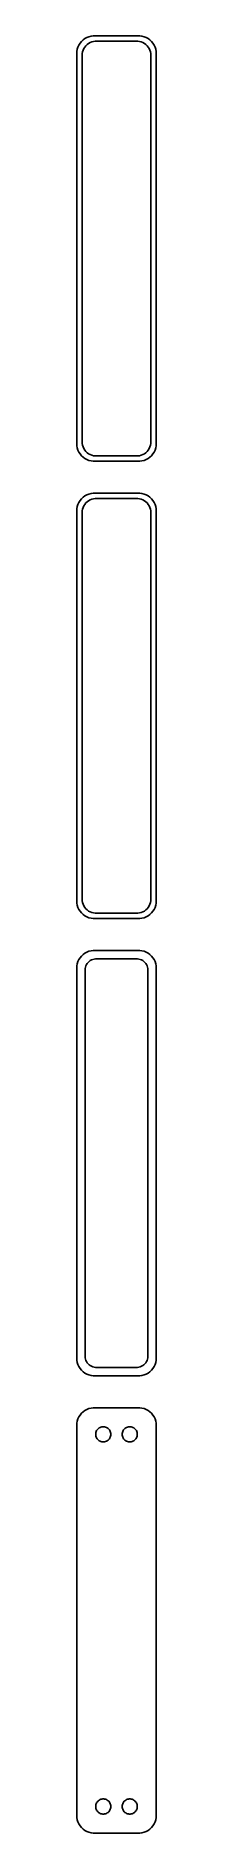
# Model space of a CAD drawing. Header units: metres. Extents: x -11 to 11, y 456 to 963.
import ezdxf

# ---------------------------------------------------------------- set-up
doc = ezdxf.new("R2010")
doc.units = ezdxf.units.M

msp = doc.modelspace()

# ---------------------------------------------------------------- linework, layer by layer
for p, q in [((-11.2106, 958.627), (-11.25, 958)), ((-11.0929, 959.243), (-11.2106, 958.627)), ((-10.8989, 959.841), (-11.0929, 959.243)), ((-10.6315, 960.409), (-10.8989, 959.841)), ((-10.2951, 960.939), (-10.6315, 960.409)), ((-9.89484, 961.423), (-10.2951, 960.939)), ((-9.43712, 961.853), (-9.89484, 961.423)), ((-9.71844, 958.001), (-9.62433, 958.495)), ((-9.62433, 958.495), (-9.4691, 958.972)), ((-9.4691, 958.972), (-9.25522, 959.427)), ((-8.92912, 962.222), (-9.43712, 961.853)), ((-9.25522, 959.427), (-8.98605, 959.851)), ((-8.98605, 959.851), (-8.66586, 960.238)), ((-8.37889, 962.524), (-8.92912, 962.222)), ((-8.66586, 960.238), (-8.29968, 960.582)), ((-7.79507, 962.755), (-8.37889, 962.524)), ((-8.29968, 960.582), (-7.8933, 960.877)), ((-7.8933, 960.877), (-7.45311, 961.119)), ((-7.1869, 962.911), (-7.79507, 962.755)), ((-7.45311, 961.119), (-6.98605, 961.304)), ((-6.56395, 962.99), (-7.1869, 962.911)), ((-6.98605, 961.304), (-6.49951, 961.429)), ((6.56395, 962.99), (-6.56395, 962.99)), ((-6.49951, 961.429), (-6.00116, 961.492)), ((-6.00116, 961.492), (6.00116, 961.492)), ((6.00116, 961.492), (6.49951, 961.429)), ((6.49951, 961.429), (6.98605, 961.304)), ((7.1869, 962.911), (6.56395, 962.99)), ((6.98605, 961.304), (7.45311, 961.119)), ((7.79507, 962.755), (7.1869, 962.911)), ((7.45311, 961.119), (7.8933, 960.877)), ((8.37889, 962.524), (7.79507, 962.755)), ((7.8933, 960.877), (8.29968, 960.582)), ((8.29968, 960.582), (8.66586, 960.238)), ((8.92912, 962.222), (8.37889, 962.524)), ((8.66586, 960.238), (8.98605, 959.851)), ((9.43712, 961.853), (8.92912, 962.222)), ((8.98605, 959.851), (9.25522, 959.427)), ((9.25522, 959.427), (9.4691, 958.972)), ((9.89484, 961.423), (9.43712, 961.853)), ((9.4691, 958.972), (9.62433, 958.495)), ((9.62433, 958.495), (9.71844, 958.001)), ((10.2951, 960.939), (9.89484, 961.423)), ((10.6315, 960.409), (10.2951, 960.939)), ((10.8989, 959.841), (10.6315, 960.409)), ((11.0929, 959.243), (10.8989, 959.841)), ((11.2106, 958.627), (11.0929, 959.243)), ((11.25, 958), (11.2106, 958.627)), ((-11.25, 958), (-11.25, 848)), ((-9.75, 957.5), (-9.71844, 958.001)), ((-9.75, 848.5), (-9.75, 957.5)), ((9.71844, 958.001), (9.75, 957.5)), ((9.75, 957.5), (9.75, 848.5)), ((11.25, 848), (11.25, 958)), ((-11.25, 848), (-11.2106, 847.373)), ((-11.2106, 847.373), (-11.0929, 846.757)), ((-11.0929, 846.757), (-10.8989, 846.159)), ((-9.71844, 847.999), (-9.75, 848.5)), ((-9.62433, 847.505), (-9.71844, 847.999)), ((-9.4691, 847.028), (-9.62433, 847.505)), ((-9.25522, 846.573), (-9.4691, 847.028)), ((9.4691, 847.028), (9.25522, 846.573)), ((9.62433, 847.505), (9.4691, 847.028)), ((9.71844, 847.999), (9.62433, 847.505)), ((9.75, 848.5), (9.71844, 847.999)), ((10.8989, 846.159), (11.0929, 846.757)), ((11.0929, 846.757), (11.2106, 847.373)), ((11.2106, 847.373), (11.25, 848)), ((-10.8989, 846.159), (-10.6315, 845.591)), ((-10.6315, 845.591), (-10.2951, 845.061)), ((-10.2951, 845.061), (-9.89484, 844.577)), ((-9.89484, 844.577), (-9.43712, 844.147)), ((-9.43712, 844.147), (-8.92912, 843.778)), ((-8.98605, 846.149), (-9.25522, 846.573)), ((-8.66586, 845.762), (-8.98605, 846.149)), ((-8.92912, 843.778), (-8.37889, 843.476)), ((-8.29968, 845.418), (-8.66586, 845.762)), ((-8.37889, 843.476), (-7.79507, 843.245)), ((-7.8933, 845.123), (-8.29968, 845.418)), ((-7.45311, 844.881), (-7.8933, 845.123)), ((-7.79507, 843.245), (-7.1869, 843.089)), ((-6.98605, 844.696), (-7.45311, 844.881)), ((-7.1869, 843.089), (-6.56395, 843.01)), ((-6.49951, 844.571), (-6.98605, 844.696)), ((-6.56395, 843.01), (6.56395, 843.01)), ((-6.00116, 844.508), (-6.49951, 844.571)), ((6.00116, 844.508), (-6.00116, 844.508)), ((6.49951, 844.571), (6.00116, 844.508)), ((6.98605, 844.696), (6.49951, 844.571)), ((6.56395, 843.01), (7.1869, 843.089)), ((7.45311, 844.881), (6.98605, 844.696)), ((7.1869, 843.089), (7.79507, 843.245)), ((7.8933, 845.123), (7.45311, 844.881)), ((7.79507, 843.245), (8.37889, 843.476)), ((8.29968, 845.418), (7.8933, 845.123)), ((8.66586, 845.762), (8.29968, 845.418)), ((8.37889, 843.476), (8.92912, 843.778)), ((8.98605, 846.149), (8.66586, 845.762)), ((8.92912, 843.778), (9.43712, 844.147)), ((9.25522, 846.573), (8.98605, 846.149)), ((9.43712, 844.147), (9.89484, 844.577)), ((9.89484, 844.577), (10.2951, 845.061)), ((10.2951, 845.061), (10.6315, 845.591)), ((10.6315, 845.591), (10.8989, 846.159)), ((-10.2951, 831.939), (-10.6315, 831.409)), ((-9.89484, 832.423), (-10.2951, 831.939)), ((-9.43712, 832.853), (-9.89484, 832.423)), ((-8.92912, 833.222), (-9.43712, 832.853)), ((-8.37889, 833.524), (-8.92912, 833.222)), ((-8.66586, 831.238), (-8.29968, 831.582)), ((-7.79507, 833.755), (-8.37889, 833.524)), ((-8.29968, 831.582), (-7.8933, 831.877)), ((-7.8933, 831.877), (-7.45311, 832.119)), ((-7.1869, 833.911), (-7.79507, 833.755)), ((-7.45311, 832.119), (-6.98605, 832.304)), ((-6.56395, 833.99), (-7.1869, 833.911)), ((-6.98605, 832.304), (-6.49951, 832.429)), ((6.56395, 833.99), (-6.56395, 833.99)), ((-6.49951, 832.429), (-6.00116, 832.492)), ((-6.00116, 832.492), (6.00116, 832.492)), ((6.00116, 832.492), (6.49951, 832.429)), ((6.49951, 832.429), (6.98605, 832.304)), ((7.1869, 833.911), (6.56395, 833.99)), ((6.98605, 832.304), (7.45311, 832.119)), ((7.79507, 833.755), (7.1869, 833.911)), ((7.45311, 832.119), (7.8933, 831.877)), ((8.37889, 833.524), (7.79507, 833.755)), ((7.8933, 831.877), (8.29968, 831.582)), ((8.29968, 831.582), (8.66586, 831.238)), ((8.92912, 833.222), (8.37889, 833.524)), ((9.43712, 832.853), (8.92912, 833.222)), ((9.89484, 832.423), (9.43712, 832.853)), ((10.2951, 831.939), (9.89484, 832.423)), ((10.6315, 831.409), (10.2951, 831.939)), ((-11.2106, 829.627), (-11.25, 829)), ((-11.25, 829), (-11.25, 719)), ((-11.0929, 830.243), (-11.2106, 829.627)), ((-10.8989, 830.841), (-11.0929, 830.243)), ((-10.6315, 831.409), (-10.8989, 830.841)), ((-9.75, 828.5), (-9.71844, 829.001)), ((-9.75, 719.5), (-9.75, 828.5)), ((-9.71844, 829.001), (-9.62433, 829.495)), ((-9.62433, 829.495), (-9.4691, 829.972)), ((-9.4691, 829.972), (-9.25522, 830.427)), ((-9.25522, 830.427), (-8.98605, 830.851)), ((-8.98605, 830.851), (-8.66586, 831.238)), ((8.66586, 831.238), (8.98605, 830.851)), ((8.98605, 830.851), (9.25522, 830.427)), ((9.25522, 830.427), (9.4691, 829.972)), ((9.4691, 829.972), (9.62433, 829.495)), ((9.62433, 829.495), (9.71844, 829.001)), ((9.71844, 829.001), (9.75, 828.5)), ((9.75, 828.5), (9.75, 719.5)), ((10.8989, 830.841), (10.6315, 831.409)), ((11.0929, 830.243), (10.8989, 830.841)), ((11.2106, 829.627), (11.0929, 830.243)), ((11.25, 829), (11.2106, 829.627)), ((11.25, 719), (11.25, 829)), ((-11.25, 719), (-11.2106, 718.373)), ((-11.2106, 718.373), (-11.0929, 717.757)), ((-11.0929, 717.757), (-10.8989, 717.159)), ((-10.8989, 717.159), (-10.6315, 716.591)), ((-10.6315, 716.591), (-10.2951, 716.061)), ((-10.2951, 716.061), (-9.89484, 715.577)), ((-9.89484, 715.577), (-9.43712, 715.147)), ((-9.71844, 718.999), (-9.75, 719.5)), ((-9.62433, 718.505), (-9.71844, 718.999)), ((-9.4691, 718.028), (-9.62433, 718.505)), ((-9.25522, 717.573), (-9.4691, 718.028)), ((-9.43712, 715.147), (-8.92912, 714.778)), ((-8.98605, 717.149), (-9.25522, 717.573)), ((-8.66586, 716.762), (-8.98605, 717.149)), ((-8.29968, 716.418), (-8.66586, 716.762)), ((-7.8933, 716.123), (-8.29968, 716.418)), ((-7.45311, 715.881), (-7.8933, 716.123)), ((-6.98605, 715.696), (-7.45311, 715.881)), ((-6.49951, 715.571), (-6.98605, 715.696)), ((-6.00116, 715.508), (-6.49951, 715.571)), ((6.00116, 715.508), (-6.00116, 715.508)), ((6.49951, 715.571), (6.00116, 715.508)), ((6.98605, 715.696), (6.49951, 715.571)), ((7.45311, 715.881), (6.98605, 715.696)), ((7.8933, 716.123), (7.45311, 715.881)), ((8.29968, 716.418), (7.8933, 716.123)), ((8.66586, 716.762), (8.29968, 716.418)), ((8.98605, 717.149), (8.66586, 716.762)), ((8.92912, 714.778), (9.43712, 715.147)), ((9.25522, 717.573), (8.98605, 717.149)), ((9.4691, 718.028), (9.25522, 717.573)), ((9.43712, 715.147), (9.89484, 715.577)), ((9.62433, 718.505), (9.4691, 718.028)), ((9.71844, 718.999), (9.62433, 718.505)), ((9.75, 719.5), (9.71844, 718.999)), ((9.89484, 715.577), (10.2951, 716.061)), ((10.2951, 716.061), (10.6315, 716.591)), ((10.6315, 716.591), (10.8989, 717.159)), ((10.8989, 717.159), (11.0929, 717.757)), ((11.0929, 717.757), (11.2106, 718.373)), ((11.2106, 718.373), (11.25, 719)), ((-8.92912, 714.778), (-8.37889, 714.476)), ((-8.37889, 714.476), (-7.79507, 714.245)), ((-7.79507, 714.245), (-7.1869, 714.089)), ((-7.1869, 714.089), (-6.56395, 714.01)), ((-6.56395, 714.01), (6.56395, 714.01)), ((6.56395, 714.01), (7.1869, 714.089)), ((7.1869, 714.089), (7.79507, 714.245)), ((7.79507, 714.245), (8.37889, 714.476)), ((8.37889, 714.476), (8.92912, 714.778)), ((-7.79507, 704.755), (-8.37889, 704.524)), ((-7.1869, 704.911), (-7.79507, 704.755)), ((-6.56395, 704.99), (-7.1869, 704.911)), ((6.56395, 704.99), (-6.56395, 704.99)), ((7.1869, 704.911), (6.56395, 704.99)), ((7.79507, 704.755), (7.1869, 704.911)), ((8.37889, 704.524), (7.79507, 704.755)), ((-11.2106, 700.627), (-11.25, 700)), ((-11.25, 700), (-11.25, 590)), ((-11.0929, 701.243), (-11.2106, 700.627)), ((-10.8989, 701.841), (-11.0929, 701.243)), ((-10.6315, 702.409), (-10.8989, 701.841)), ((-10.2951, 702.939), (-10.6315, 702.409)), ((-9.89484, 703.423), (-10.2951, 702.939)), ((-9.43712, 703.853), (-9.89484, 703.423)), ((-8.92912, 704.222), (-9.43712, 703.853)), ((-8.37889, 704.524), (-8.92912, 704.222)), ((-8.86292, 699.5), (-8.83836, 699.89)), ((-8.83836, 699.89), (-8.76512, 700.274)), ((-8.76512, 700.274), (-8.64432, 700.646)), ((-8.64432, 700.646), (-8.47786, 701)), ((-8.47786, 701), (-8.2684, 701.33)), ((-8.2684, 701.33), (-8.01921, 701.631)), ((-8.01921, 701.631), (-7.73424, 701.899)), ((-7.73424, 701.899), (-7.41798, 702.128)), ((-7.41798, 702.128), (-7.07541, 702.317)), ((-7.07541, 702.317), (-6.71194, 702.461)), ((-6.71194, 702.461), (-6.3333, 702.558)), ((-6.3333, 702.558), (-5.94545, 702.607)), ((-5.94545, 702.607), (5.94545, 702.607)), ((5.94545, 702.607), (6.3333, 702.558)), ((6.3333, 702.558), (6.71194, 702.461)), ((6.71194, 702.461), (7.07541, 702.317)), ((7.07541, 702.317), (7.41798, 702.128)), ((7.41798, 702.128), (7.73424, 701.899)), ((7.73424, 701.899), (8.01921, 701.631)), ((8.01921, 701.631), (8.2684, 701.33)), ((8.2684, 701.33), (8.47786, 701)), ((8.92912, 704.222), (8.37889, 704.524)), ((8.47786, 701), (8.64432, 700.646)), ((8.64432, 700.646), (8.76512, 700.274)), ((8.76512, 700.274), (8.83836, 699.89)), ((8.83836, 699.89), (8.86292, 699.5)), ((9.43712, 703.853), (8.92912, 704.222)), ((9.89484, 703.423), (9.43712, 703.853)), ((10.2951, 702.939), (9.89484, 703.423)), ((10.6315, 702.409), (10.2951, 702.939)), ((10.8989, 701.841), (10.6315, 702.409)), ((11.0929, 701.243), (10.8989, 701.841)), ((11.2106, 700.627), (11.0929, 701.243)), ((11.25, 700), (11.2106, 700.627)), ((11.25, 590), (11.25, 700)), ((-8.86292, 590.5), (-8.86292, 699.5)), ((8.86292, 699.5), (8.86292, 590.5)), ((-11.25, 590), (-11.2106, 589.373)), ((-11.2106, 589.373), (-11.0929, 588.757)), ((-11.0929, 588.757), (-10.8989, 588.159)), ((-10.8989, 588.159), (-10.6315, 587.591)), ((-8.83836, 590.11), (-8.86292, 590.5)), ((-8.76512, 589.726), (-8.83836, 590.11)), ((-8.64432, 589.354), (-8.76512, 589.726)), ((-8.47786, 589), (-8.64432, 589.354)), ((-8.2684, 588.67), (-8.47786, 589)), ((-8.01921, 588.369), (-8.2684, 588.67)), ((-7.73424, 588.101), (-8.01921, 588.369)), ((-7.41798, 587.872), (-7.73424, 588.101)), ((7.73424, 588.101), (7.41798, 587.872)), ((8.01921, 588.369), (7.73424, 588.101)), ((8.2684, 588.67), (8.01921, 588.369)), ((8.47786, 589), (8.2684, 588.67)), ((8.64432, 589.354), (8.47786, 589)), ((8.76512, 589.726), (8.64432, 589.354)), ((8.83836, 590.11), (8.76512, 589.726)), ((8.86292, 590.5), (8.83836, 590.11)), ((10.6315, 587.591), (10.8989, 588.159)), ((10.8989, 588.159), (11.0929, 588.757)), ((11.0929, 588.757), (11.2106, 589.373)), ((11.2106, 589.373), (11.25, 590)), ((-10.6315, 587.591), (-10.2951, 587.061)), ((-10.2951, 587.061), (-9.89484, 586.577)), ((-9.89484, 586.577), (-9.43712, 586.147)), ((-9.43712, 586.147), (-8.92912, 585.778)), ((-8.92912, 585.778), (-8.37889, 585.476)), ((-8.37889, 585.476), (-7.79507, 585.245)), ((-7.79507, 585.245), (-7.1869, 585.089)), ((-7.07541, 587.683), (-7.41798, 587.872)), ((-7.1869, 585.089), (-6.56395, 585.01)), ((-6.71194, 587.539), (-7.07541, 587.683)), ((-6.3333, 587.442), (-6.71194, 587.539)), ((-6.56395, 585.01), (6.56395, 585.01)), ((-5.94545, 587.393), (-6.3333, 587.442)), ((5.94545, 587.393), (-5.94545, 587.393)), ((6.3333, 587.442), (5.94545, 587.393)), ((6.71194, 587.539), (6.3333, 587.442)), ((6.56395, 585.01), (7.1869, 585.089)), ((7.07541, 587.683), (6.71194, 587.539)), ((7.41798, 587.872), (7.07541, 587.683)), ((7.1869, 585.089), (7.79507, 585.245)), ((7.79507, 585.245), (8.37889, 585.476)), ((8.37889, 585.476), (8.92912, 585.778)), ((8.92912, 585.778), (9.43712, 586.147)), ((9.43712, 586.147), (9.89484, 586.577)), ((9.89484, 586.577), (10.2951, 587.061)), ((10.2951, 587.061), (10.6315, 587.591)), ((-10.6315, 573.409), (-10.8989, 572.841)), ((-10.2951, 573.939), (-10.6315, 573.409)), ((-9.89484, 574.423), (-10.2951, 573.939)), ((-9.43712, 574.853), (-9.89484, 574.423)), ((-8.92912, 575.222), (-9.43712, 574.853)), ((-8.37889, 575.524), (-8.92912, 575.222)), ((-7.79507, 575.755), (-8.37889, 575.524)), ((-7.1869, 575.911), (-7.79507, 575.755)), ((-6.56395, 575.99), (-7.1869, 575.911)), ((6.56395, 575.99), (-6.56395, 575.99)), ((7.1869, 575.911), (6.56395, 575.99)), ((7.79507, 575.755), (7.1869, 575.911)), ((8.37889, 575.524), (7.79507, 575.755)), ((8.92912, 575.222), (8.37889, 575.524)), ((9.43712, 574.853), (8.92912, 575.222)), ((9.89484, 574.423), (9.43712, 574.853)), ((10.2951, 573.939), (9.89484, 574.423)), ((10.6315, 573.409), (10.2951, 573.939)), ((10.8989, 572.841), (10.6315, 573.409)), ((-11.2106, 571.627), (-11.25, 571)), ((-11.25, 571), (-11.25, 461)), ((-11.0929, 572.243), (-11.2106, 571.627)), ((-10.8989, 572.841), (-11.0929, 572.243)), ((-5.88528, 568.5), (-5.86845, 568.768)), ((-5.86845, 568.232), (-5.88528, 568.5)), ((-5.86845, 568.768), (-5.81821, 569.031)), ((-5.81821, 567.969), (-5.86845, 568.232)), ((-5.81821, 569.031), (-5.73534, 569.286)), ((-5.73534, 567.714), (-5.81821, 567.969)), ((-5.73534, 569.286), (-5.62117, 569.529)), ((-5.62117, 569.529), (-5.47748, 569.755)), ((-5.47748, 569.755), (-5.30655, 569.962)), ((-5.30655, 569.962), (-5.11108, 570.145)), ((-5.11108, 570.145), (-4.89413, 570.303)), ((-4.89413, 570.303), (-4.65915, 570.432)), ((-4.65915, 570.432), (-4.40984, 570.531)), ((-4.40984, 570.531), (-4.1501, 570.597)), ((-4.1501, 570.597), (-3.88406, 570.631)), ((-3.88406, 570.631), (-3.61592, 570.631)), ((-3.61592, 570.631), (-3.34988, 570.597)), ((-3.34988, 570.597), (-3.09015, 570.531)), ((-3.09015, 570.531), (-2.84084, 570.432)), ((-2.84084, 570.432), (-2.60585, 570.303)), ((-2.60585, 570.303), (-2.3889, 570.145)), ((-2.3889, 570.145), (-2.19344, 569.962)), ((-2.19344, 569.962), (-2.02251, 569.755)), ((-2.02251, 569.755), (-1.87881, 569.529)), ((-1.87881, 569.529), (-1.76465, 569.286)), ((-1.76465, 569.286), (-1.68178, 569.031)), ((-1.68178, 567.969), (-1.76465, 567.714)), ((-1.68178, 569.031), (-1.63153, 568.768)), ((-1.63153, 568.232), (-1.68178, 567.969)), ((-1.63153, 568.768), (-1.6147, 568.5)), ((-1.6147, 568.5), (-1.63153, 568.232)), ((1.6147, 568.5), (1.63153, 568.768)), ((1.63153, 568.232), (1.6147, 568.5)), ((1.63153, 568.768), (1.68178, 569.031)), ((1.68178, 567.969), (1.63153, 568.232)), ((1.68178, 569.031), (1.76465, 569.286)), ((1.76465, 567.714), (1.68178, 567.969)), ((1.76465, 569.286), (1.87881, 569.529)), ((1.87881, 569.529), (2.02251, 569.755)), ((2.02251, 569.755), (2.19344, 569.962)), ((2.19344, 569.962), (2.3889, 570.145)), ((2.3889, 570.145), (2.60585, 570.303)), ((2.60585, 570.303), (2.84084, 570.432)), ((2.84084, 570.432), (3.09015, 570.531)), ((3.09015, 570.531), (3.34988, 570.597)), ((3.34988, 570.597), (3.61592, 570.631)), ((3.61592, 570.631), (3.88406, 570.631)), ((3.88406, 570.631), (4.1501, 570.597)), ((4.1501, 570.597), (4.40984, 570.531)), ((4.40984, 570.531), (4.65915, 570.432)), ((4.65915, 570.432), (4.89413, 570.303)), ((4.89413, 570.303), (5.11108, 570.145)), ((5.11108, 570.145), (5.30655, 569.962)), ((5.30655, 569.962), (5.47748, 569.755)), ((5.47748, 569.755), (5.62117, 569.529)), ((5.62117, 569.529), (5.73534, 569.286)), ((5.73534, 569.286), (5.81821, 569.031)), ((5.81821, 567.969), (5.73534, 567.714)), ((5.81821, 569.031), (5.86845, 568.768)), ((5.86845, 568.232), (5.81821, 567.969)), ((5.86845, 568.768), (5.88528, 568.5)), ((5.88528, 568.5), (5.86845, 568.232)), ((11.0929, 572.243), (10.8989, 572.841)), ((11.2106, 571.627), (11.0929, 572.243)), ((11.25, 571), (11.2106, 571.627)), ((11.25, 461), (11.25, 571)), ((-5.62117, 567.471), (-5.73534, 567.714)), ((-5.47748, 567.245), (-5.62117, 567.471)), ((-5.30655, 567.038), (-5.47748, 567.245)), ((-5.11108, 566.855), (-5.30655, 567.038)), ((-4.89413, 566.697), (-5.11108, 566.855)), ((-4.65915, 566.568), (-4.89413, 566.697)), ((-4.40984, 566.469), (-4.65915, 566.568)), ((-4.1501, 566.403), (-4.40984, 566.469)), ((-3.88406, 566.369), (-4.1501, 566.403)), ((-3.61592, 566.369), (-3.88406, 566.369)), ((-3.34988, 566.403), (-3.61592, 566.369)), ((-3.09015, 566.469), (-3.34988, 566.403)), ((-2.84084, 566.568), (-3.09015, 566.469)), ((-2.60585, 566.697), (-2.84084, 566.568)), ((-2.3889, 566.855), (-2.60585, 566.697)), ((-2.19344, 567.038), (-2.3889, 566.855)), ((-2.02251, 567.245), (-2.19344, 567.038)), ((-1.87881, 567.471), (-2.02251, 567.245)), ((-1.76465, 567.714), (-1.87881, 567.471)), ((1.87881, 567.471), (1.76465, 567.714)), ((2.02251, 567.245), (1.87881, 567.471)), ((2.19344, 567.038), (2.02251, 567.245)), ((2.3889, 566.855), (2.19344, 567.038)), ((2.60585, 566.697), (2.3889, 566.855)), ((2.84084, 566.568), (2.60585, 566.697)), ((3.09015, 566.469), (2.84084, 566.568)), ((3.34988, 566.403), (3.09015, 566.469)), ((3.61592, 566.369), (3.34988, 566.403)), ((3.88406, 566.369), (3.61592, 566.369)), ((4.1501, 566.403), (3.88406, 566.369)), ((4.40984, 566.469), (4.1501, 566.403)), ((4.65915, 566.568), (4.40984, 566.469)), ((4.89413, 566.697), (4.65915, 566.568)), ((5.11108, 566.855), (4.89413, 566.697)), ((5.30655, 567.038), (5.11108, 566.855)), ((5.47748, 567.245), (5.30655, 567.038)), ((5.62117, 567.471), (5.47748, 567.245)), ((5.73534, 567.714), (5.62117, 567.471)), ((-5.88528, 463.5), (-5.86845, 463.768)), ((-5.86845, 463.232), (-5.88528, 463.5)), ((-5.86845, 463.768), (-5.81821, 464.031)), ((-5.81821, 462.969), (-5.86845, 463.232)), ((-5.81821, 464.031), (-5.73534, 464.286)), ((-5.73534, 462.714), (-5.81821, 462.969)), ((-5.73534, 464.286), (-5.62117, 464.529)), ((-5.62117, 462.471), (-5.73534, 462.714)), ((-5.62117, 464.529), (-5.47748, 464.755)), ((-5.47748, 462.245), (-5.62117, 462.471)), ((-5.47748, 464.755), (-5.30655, 464.962)), ((-5.30655, 462.038), (-5.47748, 462.245)), ((-5.30655, 464.962), (-5.11108, 465.145)), ((-5.11108, 461.855), (-5.30655, 462.038)), ((-5.11108, 465.145), (-4.89413, 465.303)), ((-4.89413, 461.697), (-5.11108, 461.855)), ((-4.89413, 465.303), (-4.65915, 465.432)), ((-4.65915, 461.568), (-4.89413, 461.697)), ((-4.65915, 465.432), (-4.40984, 465.531)), ((-4.40984, 461.469), (-4.65915, 461.568)), ((-4.40984, 465.531), (-4.1501, 465.597)), ((-4.1501, 461.403), (-4.40984, 461.469)), ((-4.1501, 465.597), (-3.88406, 465.631)), ((-3.88406, 461.369), (-4.1501, 461.403)), ((-3.88406, 465.631), (-3.61592, 465.631)), ((-3.61592, 461.369), (-3.88406, 461.369)), ((-3.61592, 465.631), (-3.34988, 465.597)), ((-3.34988, 461.403), (-3.61592, 461.369)), ((-3.34988, 465.597), (-3.09015, 465.531)), ((-3.09015, 461.469), (-3.34988, 461.403)), ((-3.09015, 465.531), (-2.84084, 465.432)), ((-2.84084, 461.568), (-3.09015, 461.469)), ((-2.84084, 465.432), (-2.60585, 465.303)), ((-2.60585, 461.697), (-2.84084, 461.568)), ((-2.60585, 465.303), (-2.3889, 465.145)), ((-2.3889, 461.855), (-2.60585, 461.697)), ((-2.3889, 465.145), (-2.19344, 464.962)), ((-2.19344, 462.038), (-2.3889, 461.855)), ((-2.19344, 464.962), (-2.02251, 464.755)), ((-2.02251, 462.245), (-2.19344, 462.038)), ((-2.02251, 464.755), (-1.87881, 464.529)), ((-1.87881, 462.471), (-2.02251, 462.245)), ((-1.87881, 464.529), (-1.76465, 464.286)), ((-1.76465, 462.714), (-1.87881, 462.471)), ((-1.76465, 464.286), (-1.68178, 464.031)), ((-1.68178, 462.969), (-1.76465, 462.714)), ((-1.68178, 464.031), (-1.63153, 463.768)), ((-1.63153, 463.232), (-1.68178, 462.969)), ((-1.63153, 463.768), (-1.6147, 463.5)), ((-1.6147, 463.5), (-1.63153, 463.232)), ((1.6147, 463.5), (1.63153, 463.768)), ((1.63153, 463.232), (1.6147, 463.5)), ((1.63153, 463.768), (1.68178, 464.031)), ((1.68178, 462.969), (1.63153, 463.232)), ((1.68178, 464.031), (1.76465, 464.286)), ((1.76465, 462.714), (1.68178, 462.969)), ((1.76465, 464.286), (1.87881, 464.529)), ((1.87881, 462.471), (1.76465, 462.714)), ((1.87881, 464.529), (2.02251, 464.755)), ((2.02251, 462.245), (1.87881, 462.471)), ((2.02251, 464.755), (2.19344, 464.962)), ((2.19344, 462.038), (2.02251, 462.245)), ((2.19344, 464.962), (2.3889, 465.145)), ((2.3889, 461.855), (2.19344, 462.038)), ((2.3889, 465.145), (2.60585, 465.303)), ((2.60585, 461.697), (2.3889, 461.855)), ((2.60585, 465.303), (2.84084, 465.432)), ((2.84084, 461.568), (2.60585, 461.697)), ((2.84084, 465.432), (3.09015, 465.531)), ((3.09015, 461.469), (2.84084, 461.568)), ((3.09015, 465.531), (3.34988, 465.597)), ((3.34988, 461.403), (3.09015, 461.469)), ((3.34988, 465.597), (3.61592, 465.631)), ((3.61592, 461.369), (3.34988, 461.403)), ((3.61592, 465.631), (3.88406, 465.631)), ((3.88406, 461.369), (3.61592, 461.369)), ((3.88406, 465.631), (4.1501, 465.597)), ((4.1501, 461.403), (3.88406, 461.369)), ((4.1501, 465.597), (4.40984, 465.531)), ((4.40984, 461.469), (4.1501, 461.403)), ((4.40984, 465.531), (4.65915, 465.432)), ((4.65915, 461.568), (4.40984, 461.469)), ((4.65915, 465.432), (4.89413, 465.303)), ((4.89413, 461.697), (4.65915, 461.568)), ((4.89413, 465.303), (5.11108, 465.145)), ((5.11108, 461.855), (4.89413, 461.697)), ((5.11108, 465.145), (5.30655, 464.962)), ((5.30655, 462.038), (5.11108, 461.855)), ((5.30655, 464.962), (5.47748, 464.755)), ((5.47748, 462.245), (5.30655, 462.038)), ((5.47748, 464.755), (5.62117, 464.529)), ((5.62117, 462.471), (5.47748, 462.245)), ((5.62117, 464.529), (5.73534, 464.286)), ((5.73534, 462.714), (5.62117, 462.471)), ((5.73534, 464.286), (5.81821, 464.031)), ((5.81821, 462.969), (5.73534, 462.714)), ((5.81821, 464.031), (5.86845, 463.768)), ((5.86845, 463.232), (5.81821, 462.969)), ((5.86845, 463.768), (5.88528, 463.5)), ((5.88528, 463.5), (5.86845, 463.232)), ((-11.25, 461), (-11.2106, 460.373)), ((-11.2106, 460.373), (-11.0929, 459.757)), ((-11.0929, 459.757), (-10.8989, 459.159)), ((-10.8989, 459.159), (-10.6315, 458.591)), ((-10.6315, 458.591), (-10.2951, 458.061)), ((-10.2951, 458.061), (-9.89484, 457.577)), ((-9.89484, 457.577), (-9.43712, 457.147)), ((-9.43712, 457.147), (-8.92912, 456.778)), ((-8.92912, 456.778), (-8.37889, 456.476)), ((-8.37889, 456.476), (-7.79507, 456.245)), ((7.79507, 456.245), (8.37889, 456.476)), ((8.37889, 456.476), (8.92912, 456.778)), ((8.92912, 456.778), (9.43712, 457.147)), ((9.43712, 457.147), (9.89484, 457.577)), ((9.89484, 457.577), (10.2951, 458.061)), ((10.2951, 458.061), (10.6315, 458.591)), ((10.6315, 458.591), (10.8989, 459.159)), ((10.8989, 459.159), (11.0929, 459.757)), ((11.0929, 459.757), (11.2106, 460.373)), ((11.2106, 460.373), (11.25, 461)), ((-7.79507, 456.245), (-7.1869, 456.089)), ((-7.1869, 456.089), (-6.56395, 456.01)), ((-6.56395, 456.01), (6.56395, 456.01)), ((6.56395, 456.01), (7.1869, 456.089)), ((7.1869, 456.089), (7.79507, 456.245))]:
    msp.add_line(p, q)

doc.saveas('drawing.dxf')
